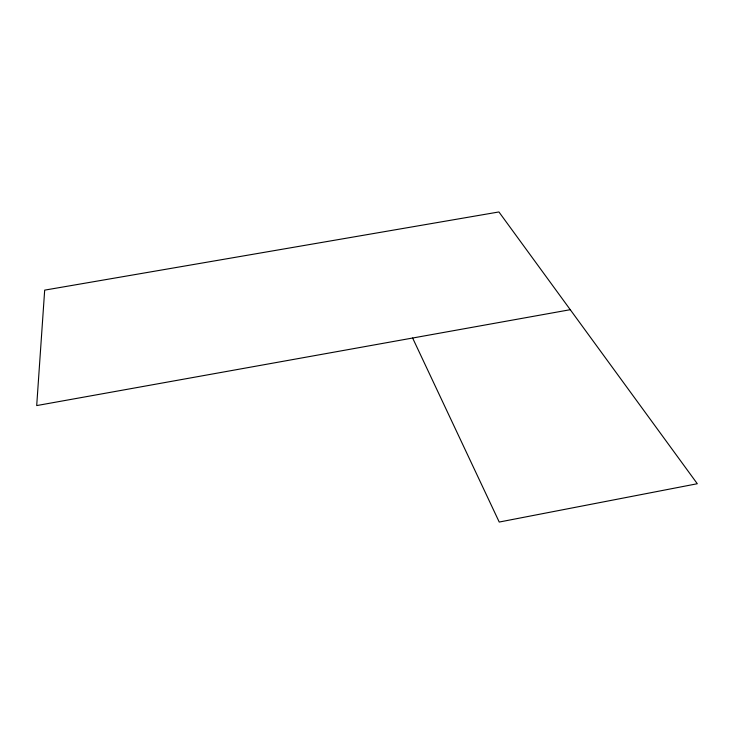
<?xml version="1.0" encoding="UTF-8"?>
<svg xmlns="http://www.w3.org/2000/svg" width="734" height="734" viewBox="0 0 734 734"><rect width="100%" height="100%" fill="white"/><g stroke="black" fill="none" stroke-linecap="round" stroke-linejoin="round"><path stroke-width="1.1" d="M570.272 309.693L36.7 405.581L44.682 290.132L498.927 211.952L697.3 483.734L499.23 522.048L412.627 338.025"/></g></svg>
